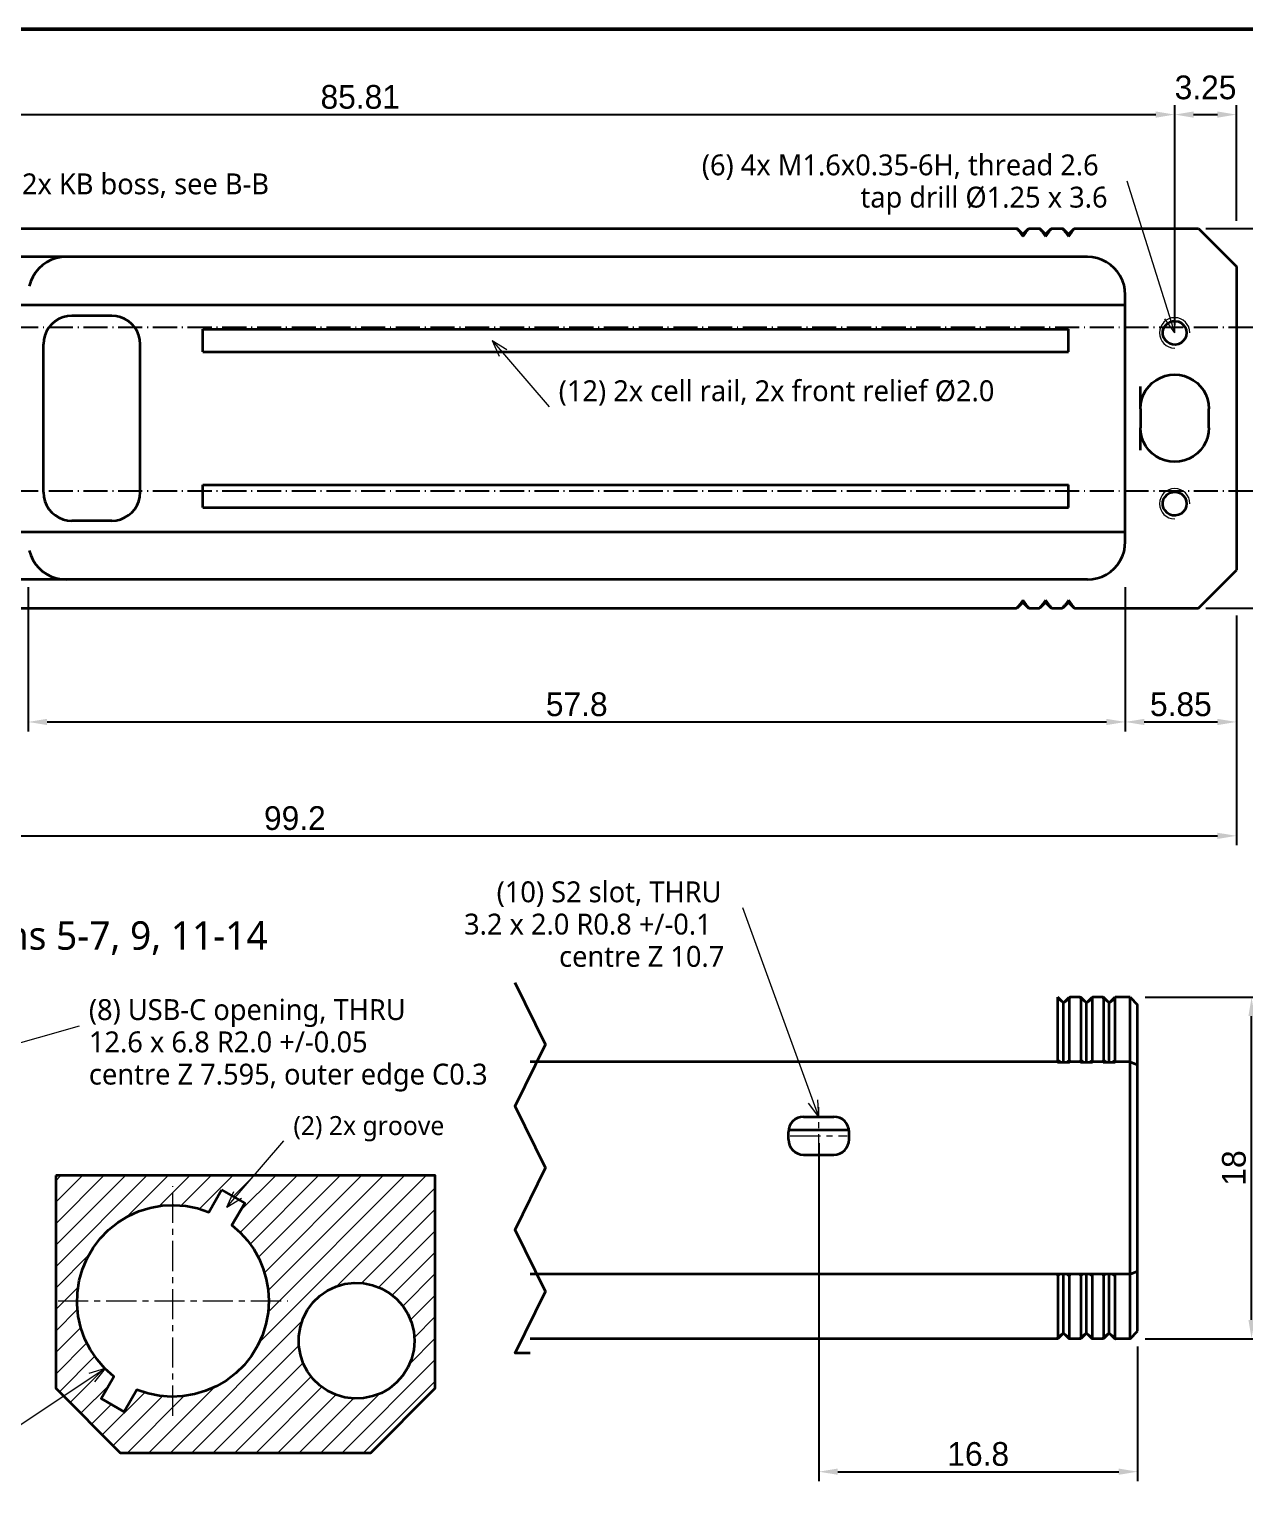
# Model space of a CAD drawing. Header units: millimetres. Extents: x 0 to 420, y 0 to 297.
# Drawn here: x 99.2 to 227.3, y 133.3 to 287 of the extents above; entities that cross this region are included whole.
import ezdxf

# ---------------------------------------------------------------- set-up
doc = ezdxf.new("R2010")
doc.units = ezdxf.units.MM
doc.linetypes.add('CENTER', pattern=[5.08, 3.175, -0.635, 0.635, -0.635])
doc.linetypes.add('DASHDOT', pattern=[3.556, 2.54, -0.508, 0, -0.508])
for name, color, linetype, lineweight in [('BORDER', 7, 'Continuous', 50), ('CENTER', 1, 'CENTER', 13), ('CUTLINE', 1, 'DASHDOT', 25), ('DIM', 5, 'Continuous', 13), ('HATCH', 8, 'Continuous', 9), ('TEXT', 7, 'Continuous', 18), ('VISIBLE', 7, 'Continuous', 35)]:
    doc.layers.add(name, color=color, linetype=linetype, lineweight=lineweight)
doc.styles.add('OpenSans', font='OpenSans-Regular.ttf')
doc.dimstyles.new('FK', dxfattribs={"dimtxt": 2.5, "dimasz": 2, "dimexe": 1, "dimexo": 0.8, "dimgap": 0.6, "dimtad": 1, "dimdec": 3, "dimlfac": 0.5, "dimdsep": 46, "dimcen": 2.5, "dimclrd": 5, "dimclre": 5, "dimclrt": 7, "dimazin": 3, "dimtfac": 1, "dimtmove": 0, "dimatfit": 3})

msp = doc.modelspace()

# ---------------------------------------------------------------- linework, layer by layer
at = {"layer": 'BORDER'}
msp.add_lwpolyline([(10, 10), (410, 10), (410, 287), (10, 287)], close=True, dxfattribs=at)
at = {"layer": 'CENTER'}
for p, q in [((182.4, 167.4), (182.4, 173.4)), ((179.4, 170.4), (185.4, 170.4)), ((114.35, 140.9), (114.35, 165.1)), ((102.25, 153), (126.45, 153))]:
    msp.add_line(p, q, dxfattribs=at)
at = {"layer": 'CUTLINE'}
for p, q in [((24.5, 255.6), (229.9, 255.6)), ((24.5, 238.35), (229.9, 238.35))]:
    msp.add_line(p, q, dxfattribs=at)
at = {"layer": 'DIM'}
for p, q in [((219.9, 255), (214.9, 271)), ((219.9, 255), (219.8948, 256.8)), ((219.9, 255), (218.8794, 256.4827)), ((148, 254.2), (154, 247.2)), ((148, 254.2), (148.7152, 252.5482)), ((148, 254.2), (149.523, 253.2406)), ((182.4, 172.4), (174.4, 194.4)), ((65.7, 170.99), (104.5, 181.99)), ((182.4, 172.4), (181.3124, 173.8343)), ((182.4, 172.4), (182.3122, 174.1979)), ((120.05, 162.8727), (126.05, 169.8727)), ((120.05, 162.8727), (120.7652, 164.5245)), ((120.05, 162.8727), (121.573, 163.8321)), ((107.2082, 145.8582), (98.2082, 139.8582)), ((107.2082, 145.8582), (105.4824, 145.347)), ((107.2082, 145.8582), (106.0725, 144.4618))]:
    msp.add_line(p, q, dxfattribs=at)
at = {"layer": 'HATCH'}
for p, q in [((102, 156.598), (111.602, 166.2)), ((102, 158.8607), (109.3393, 166.2)), ((102, 161.1235), (107.0765, 166.2)), ((102, 163.3862), (104.8138, 166.2)), ((102, 165.6489), (102.5511, 166.2)), ((109.5386, 161.8738), (113.8648, 166.2)), ((112.9099, 162.9824), (116.1275, 166.2)), ((115.233, 163.0427), (118.3902, 166.2)), ((117.1467, 162.6937), (120.653, 166.2)), ((120.709, 163.9933), (122.9157, 166.2)), ((121.4144, 162.436), (125.1785, 166.2)), ((121.4365, 160.1953), (127.4412, 166.2)), ((122.4758, 158.9718), (129.704, 166.2)), ((123.344, 157.5774), (131.9667, 166.2)), ((123.4283, 148.6106), (141.0177, 166.2)), ((123.9903, 155.9609), (134.2294, 166.2)), ((124.378, 151.8231), (138.7549, 166.2)), ((124.3878, 154.0956), (136.4922, 166.2)), ((131.6032, 154.5228), (142, 164.9196)), ((134.2078, 154.8647), (142, 162.6569)), ((136.0264, 154.4205), (142, 160.3941)), ((102, 154.3352), (105.5041, 157.8394)), ((137.4535, 153.5848), (142, 158.1314)), ((138.5841, 152.4527), (142, 155.8686)), ((102, 152.0725), (104.3736, 154.4461)), ((139.3784, 150.9843), (142, 153.6059)), ((102, 149.8098), (104.3076, 152.1174)), ((114.0804, 137), (127.9963, 150.9159)), ((139.7744, 149.1175), (142, 151.3431)), ((102, 147.547), (104.6496, 150.1966)), ((102, 145.2843), (105.2908, 148.5751)), ((116.3431, 137), (127.6243, 148.2812)), ((139.262, 146.3424), (142, 149.0804)), ((102.3892, 143.4108), (106.134, 147.1555)), ((118.6059, 137), (128.0698, 146.4639)), ((132.1823, 137), (142, 146.8177)), ((103.5206, 142.2794), (107.1565, 145.9153)), ((120.8686, 137), (128.9151, 145.0464)), ((134.4451, 137), (142, 144.5549)), ((104.652, 141.148), (107.5828, 144.0788)), ((106.9147, 138.8853), (111.3894, 143.36)), ((108.0461, 137.7539), (113.2654, 142.9732)), ((109.5549, 137), (115.5315, 142.9766)), ((111.8177, 137), (118.7284, 143.9107)), ((123.1314, 137), (130.0576, 143.9262)), ((125.3941, 137), (131.5054, 143.1113)), ((129.9196, 137), (136.1435, 143.2239)), ((105.7833, 140.0167), (107.853, 142.0863)), ((127.6569, 137), (133.3718, 142.715))]:
    msp.add_line(p, q, dxfattribs=at)
for centre in [(219.9, 255), (219.9, 237)]:
    msp.add_arc(centre, 1.6, 0, 270, dxfattribs=at)
at = {"layer": 'VISIBLE'}
for points in [[(36.4494, 266), (203.2506, 266)], [(203.2506, 266), (203.2811, 265.9668), (203.31, 265.9351), (203.3372, 265.9049), (203.3629, 265.8761), (203.3871, 265.8486), (203.41, 265.8224), (203.4314, 265.7972), (203.4516, 265.7732), (203.4705, 265.7502), (203.4883, 265.7282), (203.505, 265.7071), (203.5205, 265.6868), (203.535, 265.6673), (203.5485, 265.6485)], [(203.2506, 266), (203.2575, 266), (203.2638, 266), (203.2696, 266), (203.2749, 266), (203.2797, 266), (203.284, 266), (203.2878, 266), (203.291, 266), (203.2938, 266), (203.296, 266), (203.2978, 266), (203.299, 266), (203.2998, 266), (203.3, 266)], [(203.9, 265.4), (203.3, 266)], [(203.9, 265.4), (204.5, 266)], [(204.2515, 265.6485), (204.265, 265.6673), (204.2795, 265.6868), (204.295, 265.7071), (204.3117, 265.7282), (204.3295, 265.7502), (204.3484, 265.7732), (204.3686, 265.7972), (204.39, 265.8224), (204.4129, 265.8486), (204.4371, 265.8761), (204.4628, 265.9049), (204.49, 265.9351), (204.5189, 265.9668), (204.5494, 266)], [(204.5, 266), (204.5002, 266), (204.501, 266), (204.5022, 266), (204.504, 266), (204.5062, 266), (204.509, 266), (204.5122, 266), (204.516, 266), (204.5203, 266), (204.5251, 266), (204.5304, 266), (204.5362, 266), (204.5425, 266), (204.5494, 266)], [(204.5494, 266), (205.6506, 266)], [(205.6506, 266), (205.6811, 265.9668), (205.71, 265.9351), (205.7372, 265.9049), (205.7629, 265.8761), (205.7871, 265.8486), (205.81, 265.8224), (205.8314, 265.7972), (205.8516, 265.7732), (205.8705, 265.7502), (205.8883, 265.7282), (205.905, 265.7071), (205.9205, 265.6868), (205.935, 265.6673), (205.9485, 265.6485)], [(205.6506, 266), (205.6575, 266), (205.6638, 266), (205.6696, 266), (205.6749, 266), (205.6797, 266), (205.684, 266), (205.6878, 266), (205.691, 266), (205.6938, 266), (205.696, 266), (205.6978, 266), (205.699, 266), (205.6998, 266), (205.7, 266)], [(206.3, 265.4), (205.7, 266)], [(206.3, 265.4), (206.9, 266)], [(206.6515, 265.6485), (206.665, 265.6673), (206.6795, 265.6868), (206.695, 265.7071), (206.7117, 265.7282), (206.7295, 265.7502), (206.7484, 265.7732), (206.7686, 265.7972), (206.79, 265.8224), (206.8129, 265.8486), (206.8371, 265.8761), (206.8628, 265.9049), (206.89, 265.9351), (206.9189, 265.9668), (206.9494, 266)], [(206.9, 266), (206.9002, 266), (206.901, 266), (206.9022, 266), (206.904, 266), (206.9062, 266), (206.909, 266), (206.9122, 266), (206.916, 266), (206.9203, 266), (206.9251, 266), (206.9304, 266), (206.9362, 266), (206.9425, 266), (206.9494, 266)], [(206.9494, 266), (208.0506, 266)], [(208.0506, 266), (208.0811, 265.9668), (208.11, 265.9351), (208.1372, 265.9049), (208.1629, 265.8761), (208.1871, 265.8486), (208.21, 265.8224), (208.2314, 265.7972), (208.2516, 265.7732), (208.2705, 265.7502), (208.2883, 265.7282), (208.305, 265.7071), (208.3205, 265.6868), (208.335, 265.6673), (208.3485, 265.6485)], [(208.0506, 266), (208.0575, 266), (208.0638, 266), (208.0696, 266), (208.0749, 266), (208.0797, 266), (208.084, 266), (208.0878, 266), (208.091, 266), (208.0938, 266), (208.096, 266), (208.0978, 266), (208.099, 266), (208.0998, 266), (208.1, 266)], [(208.7, 265.4), (208.1, 266)], [(208.7, 265.4), (209.3, 266)], [(209.0515, 265.6485), (209.065, 265.6673), (209.0795, 265.6868), (209.095, 265.7071), (209.1117, 265.7282), (209.1295, 265.7502), (209.1484, 265.7732), (209.1686, 265.7972), (209.19, 265.8224), (209.2129, 265.8486), (209.2371, 265.8761), (209.2628, 265.9049), (209.29, 265.9351), (209.3189, 265.9668), (209.3494, 266)], [(209.3, 266), (209.3002, 266), (209.301, 266), (209.3022, 266), (209.304, 266), (209.3062, 266), (209.309, 266), (209.3122, 266), (209.316, 266), (209.3203, 266), (209.3251, 266), (209.3304, 266), (209.3362, 266), (209.3425, 266), (209.3494, 266)], [(209.3494, 266), (222.4, 266)], [(222.4, 266), (226.4, 262)], [(203.5485, 265.6485), (203.9, 265.1515)], [(203.9, 265.4), (203.5485, 265.6485)], [(204.2515, 265.6485), (203.9, 265.1515)], [(203.9, 265.4), (204.2515, 265.6485)], [(203.9, 265.4), (203.9, 265.1515)], [(205.9485, 265.6485), (206.3, 265.1515)], [(206.3, 265.4), (205.9485, 265.6485)], [(206.6515, 265.6485), (206.3, 265.1515)], [(206.3, 265.4), (206.6515, 265.6485)], [(206.3, 265.4), (206.3, 265.1515)], [(208.3485, 265.6485), (208.7, 265.1515)], [(208.7, 265.4), (208.3485, 265.6485)], [(209.0515, 265.6485), (208.7, 265.1515)], [(208.7, 265.4), (209.0515, 265.6485)], [(208.7, 265.4), (208.7, 265.1515)], [(210.7, 263), (54.9, 263)], [(103.1, 263), (102.566, 262.9642), (102.0416, 262.8574), (101.5361, 262.6816), (101.0587, 262.4399), (100.6177, 262.1366), (100.2212, 261.7772), (99.8763, 261.368), (99.589, 260.9165), (99.3646, 260.4306), (99.207, 259.9192)], [(214.7, 259), (214.6658, 259.5221), (214.5637, 260.0353), (214.3955, 260.5307), (214.1641, 261), (213.8734, 261.435), (213.5284, 261.8284), (213.135, 262.1734), (212.7, 262.4641), (212.2307, 262.6955), (211.7353, 262.8637), (211.2221, 262.9658), (210.7, 263)], [(226.4, 262), (226.4, 230)], [(214.7, 233), (214.7, 259)], [(94.7, 257.9574), (214.7, 257.9574)], [(103.7, 256.8), (103.2307, 256.7631), (102.7729, 256.6532), (102.338, 256.473), (101.9366, 256.2271), (101.5787, 255.9213), (101.2729, 255.5634), (101.027, 255.162), (100.8468, 254.7271), (100.7369, 254.2693), (100.7, 253.8)], [(107.9, 256.8), (103.7, 256.8)], [(110.9, 253.8), (110.8631, 254.2693), (110.7532, 254.7271), (110.573, 255.162), (110.3271, 255.5634), (110.0213, 255.9213), (109.6634, 256.2271), (109.262, 256.473), (108.8271, 256.6532), (108.3693, 256.7631), (107.9, 256.8)], [(117.5, 255.4), (208.7, 255.4)], [(117.5, 253), (117.5, 255.4)], [(208.7, 253), (208.7, 255.4)], [(221.15, 255), (221.1107, 254.6891), (220.9954, 254.3978), (220.8112, 254.1443), (220.5698, 253.9446), (220.2863, 253.8112), (219.9785, 253.7525), (219.6658, 253.7721), (219.3678, 253.869), (219.1032, 254.0369), (218.8887, 254.2653), (218.7378, 254.5398), (218.6599, 254.8433), (218.6599, 255.1567), (218.7378, 255.4602), (218.8887, 255.7347), (219.1032, 255.9631), (219.3678, 256.131), (219.6658, 256.2279), (219.9785, 256.2475), (220.2863, 256.1888), (220.5698, 256.0554), (220.8112, 255.8557), (220.9954, 255.6022), (221.1107, 255.3109), (221.15, 255)], [(100.7, 238.2), (100.7, 253.8)], [(110.9, 238.2), (110.9, 253.8)], [(117.5, 253), (208.7, 253)], [(216.3, 247), (216.3366, 247.5123), (216.4458, 248.0142), (216.6253, 248.4955), (216.8715, 248.9463), (217.1793, 249.3575), (217.5425, 249.7207), (217.9537, 250.0285), (218.4045, 250.2747), (218.8858, 250.4542), (219.3877, 250.5634), (219.9, 250.6), (220.4123, 250.5634), (220.9142, 250.4542), (221.3955, 250.2747), (221.8463, 250.0285), (222.2575, 249.7207), (222.6207, 249.3575), (222.9285, 248.9463), (223.1747, 248.4955), (223.3542, 248.0142), (223.4634, 247.5123), (223.5, 247)], [(216.3, 247), (216.3, 249.3516)], [(216.3, 247), (216.3, 245)], [(223.5, 245), (223.5, 247)], [(223.5, 245), (223.4634, 244.4877), (223.3542, 243.9858), (223.1747, 243.5045), (222.9285, 243.0537), (222.6207, 242.6425), (222.2575, 242.2793), (221.8463, 241.9715), (221.3955, 241.7253), (220.9142, 241.5458), (220.4123, 241.4366), (219.9, 241.4), (219.3877, 241.4366), (218.8858, 241.5458), (218.4045, 241.7253), (217.9537, 241.9715), (217.5425, 242.2793), (217.1793, 242.6425), (216.8715, 243.0537), (216.6253, 243.5045), (216.4458, 243.9858), (216.3366, 244.4877), (216.3, 245)], [(216.3, 242.6484), (216.3, 245)], [(117.5, 239), (208.7, 239)], [(117.5, 236.6), (117.5, 239)], [(208.7, 236.6), (208.7, 239)], [(221.15, 237), (221.1107, 236.6891), (220.9954, 236.3978), (220.8112, 236.1443), (220.5698, 235.9446), (220.2863, 235.8112), (219.9785, 235.7525), (219.6658, 235.7721), (219.3678, 235.869), (219.1032, 236.0369), (218.8887, 236.2653), (218.7378, 236.5398), (218.6599, 236.8433), (218.6599, 237.1567), (218.7378, 237.4602), (218.8887, 237.7347), (219.1032, 237.9631), (219.3678, 238.131), (219.6658, 238.2279), (219.9785, 238.2475), (220.2863, 238.1888), (220.5698, 238.0554), (220.8112, 237.8557), (220.9954, 237.6022), (221.1107, 237.3109), (221.15, 237)], [(100.7, 238.2), (100.7369, 237.7307), (100.8468, 237.2729), (101.027, 236.838), (101.2729, 236.4366), (101.5787, 236.0787), (101.9366, 235.7729), (102.338, 235.527), (102.7729, 235.3468), (103.2307, 235.2369), (103.7, 235.2)], [(107.9, 235.2), (108.3693, 235.2369), (108.8271, 235.3468), (109.262, 235.527), (109.6634, 235.7729), (110.0213, 236.0787), (110.3271, 236.4366), (110.573, 236.838), (110.7532, 237.2729), (110.8631, 237.7307), (110.9, 238.2)], [(107.9, 235.2), (103.7, 235.2)], [(117.5, 236.6), (208.7, 236.6)], [(94.7, 234.0426), (214.7, 234.0426)], [(210.7, 229), (211.2221, 229.0342), (211.7353, 229.1363), (212.2307, 229.3045), (212.7, 229.5359), (213.135, 229.8266), (213.5284, 230.1716), (213.8734, 230.565), (214.1641, 231), (214.3955, 231.4693), (214.5637, 231.9647), (214.6658, 232.4779), (214.7, 233)], [(99.207, 232.0808), (99.3646, 231.5694), (99.589, 231.0835), (99.8763, 230.632), (100.2212, 230.2228), (100.6177, 229.8634), (101.0587, 229.5601), (101.5361, 229.3184), (102.0416, 229.1426), (102.566, 229.0358), (103.1, 229)], [(222.4, 226), (226.4, 230)], [(210.7, 229), (54.9, 229)], [(36.4494, 226), (203.2506, 226)], [(203.5485, 226.3515), (203.535, 226.3327), (203.5205, 226.3132), (203.505, 226.2929), (203.4883, 226.2718), (203.4705, 226.2498), (203.4516, 226.2268), (203.4314, 226.2028), (203.41, 226.1776), (203.3871, 226.1514), (203.3629, 226.1239), (203.3372, 226.0951), (203.31, 226.0649), (203.2811, 226.0332), (203.2506, 226)], [(203.3, 226), (203.2998, 226), (203.299, 226), (203.2978, 226), (203.296, 226), (203.2938, 226), (203.291, 226), (203.2878, 226), (203.284, 226), (203.2797, 226), (203.2749, 226), (203.2696, 226), (203.2638, 226), (203.2575, 226), (203.2506, 226)], [(203.9, 226.6), (203.3, 226)], [(203.9, 226.8485), (203.5485, 226.3515)], [(203.9, 226.6), (203.5485, 226.3515)], [(203.9, 226.8485), (204.2515, 226.3515)], [(203.9, 226.8485), (203.9, 226.6)], [(203.9, 226.6), (204.5, 226)], [(203.9, 226.6), (204.2515, 226.3515)], [(204.5494, 226), (204.5189, 226.0332), (204.49, 226.0649), (204.4628, 226.0951), (204.4371, 226.1239), (204.4129, 226.1514), (204.39, 226.1776), (204.3686, 226.2028), (204.3484, 226.2268), (204.3295, 226.2498), (204.3117, 226.2718), (204.295, 226.2929), (204.2795, 226.3132), (204.265, 226.3327), (204.2515, 226.3515)], [(204.5494, 226), (204.5425, 226), (204.5362, 226), (204.5304, 226), (204.5251, 226), (204.5203, 226), (204.516, 226), (204.5122, 226), (204.509, 226), (204.5062, 226), (204.504, 226), (204.5022, 226), (204.501, 226), (204.5002, 226), (204.5, 226)], [(204.5494, 226), (205.6506, 226)], [(205.9485, 226.3515), (205.935, 226.3327), (205.9205, 226.3132), (205.905, 226.2929), (205.8883, 226.2718), (205.8705, 226.2498), (205.8516, 226.2268), (205.8314, 226.2028), (205.81, 226.1776), (205.7871, 226.1514), (205.7629, 226.1239), (205.7372, 226.0951), (205.71, 226.0649), (205.6811, 226.0332), (205.6506, 226)], [(205.7, 226), (205.6998, 226), (205.699, 226), (205.6978, 226), (205.696, 226), (205.6938, 226), (205.691, 226), (205.6878, 226), (205.684, 226), (205.6797, 226), (205.6749, 226), (205.6696, 226), (205.6638, 226), (205.6575, 226), (205.6506, 226)], [(206.3, 226.6), (205.7, 226)], [(206.3, 226.8485), (205.9485, 226.3515)], [(206.3, 226.6), (205.9485, 226.3515)], [(206.3, 226.8485), (206.6515, 226.3515)], [(206.3, 226.8485), (206.3, 226.6)], [(206.3, 226.6), (206.9, 226)], [(206.3, 226.6), (206.6515, 226.3515)], [(206.9494, 226), (206.9189, 226.0332), (206.89, 226.0649), (206.8628, 226.0951), (206.8371, 226.1239), (206.8129, 226.1514), (206.79, 226.1776), (206.7686, 226.2028), (206.7484, 226.2268), (206.7295, 226.2498), (206.7117, 226.2718), (206.695, 226.2929), (206.6795, 226.3132), (206.665, 226.3327), (206.6515, 226.3515)], [(206.9494, 226), (206.9425, 226), (206.9362, 226), (206.9304, 226), (206.9251, 226), (206.9203, 226), (206.916, 226), (206.9122, 226), (206.909, 226), (206.9062, 226), (206.904, 226), (206.9022, 226), (206.901, 226), (206.9002, 226), (206.9, 226)], [(206.9494, 226), (208.0506, 226)], [(208.3485, 226.3515), (208.335, 226.3327), (208.3205, 226.3132), (208.305, 226.2929), (208.2883, 226.2718), (208.2705, 226.2498), (208.2516, 226.2268), (208.2314, 226.2028), (208.21, 226.1776), (208.1871, 226.1514), (208.1629, 226.1239), (208.1372, 226.0951), (208.11, 226.0649), (208.0811, 226.0332), (208.0506, 226)], [(208.1, 226), (208.0998, 226), (208.099, 226), (208.0978, 226), (208.096, 226), (208.0938, 226), (208.091, 226), (208.0878, 226), (208.084, 226), (208.0797, 226), (208.0749, 226), (208.0696, 226), (208.0638, 226), (208.0575, 226), (208.0506, 226)], [(208.7, 226.6), (208.1, 226)], [(208.7, 226.8485), (208.3485, 226.3515)], [(208.7, 226.6), (208.3485, 226.3515)], [(208.7, 226.8485), (209.0515, 226.3515)], [(208.7, 226.8485), (208.7, 226.6)], [(208.7, 226.6), (209.3, 226)], [(208.7, 226.6), (209.0515, 226.3515)], [(209.3494, 226), (209.3189, 226.0332), (209.29, 226.0649), (209.2628, 226.0951), (209.2371, 226.1239), (209.2129, 226.1514), (209.19, 226.1776), (209.1686, 226.2028), (209.1484, 226.2268), (209.1295, 226.2498), (209.1117, 226.2718), (209.095, 226.2929), (209.0795, 226.3132), (209.065, 226.3327), (209.0515, 226.3515)], [(209.3494, 226), (209.3425, 226), (209.3362, 226), (209.3304, 226), (209.3251, 226), (209.3203, 226), (209.316, 226), (209.3122, 226), (209.309, 226), (209.3062, 226), (209.304, 226), (209.3022, 226), (209.301, 226), (209.3002, 226), (209.3, 226)], [(209.3494, 226), (222.4, 226)], [(152, 147.5), (150.4, 147.5), (153.6, 154), (150.4, 160.5), (153.6, 167), (150.4, 173.5), (153.6, 180), (150.4, 186.5)], [(208.2, 184.4), (207.6, 185)], [(207.6, 184.8243), (207.6, 184.8474), (207.6, 184.8691), (207.6, 184.8893), (207.6, 184.908), (207.6, 184.9251), (207.6, 184.9406), (207.6, 184.9543), (207.6, 184.9663), (207.6, 184.9766), (207.6, 184.985), (207.6, 184.9915), (207.6, 184.9962), (207.6, 184.9991), (207.6, 185)], [(208.2, 184.4), (207.6, 185)], [(207.6, 178.3757), (207.6, 184.8243)], [(208.2, 184.4), (207.6, 184.8243)], [(208.2, 184.4), (208.8, 185)], [(208.2, 184.4), (208.8, 185)], [(208.2, 184.4), (208.8, 184.8243)], [(208.8, 185), (208.8002, 185), (208.801, 185), (208.8022, 185), (208.804, 185), (208.8062, 185), (208.809, 185), (208.8122, 185), (208.816, 185), (208.8203, 185), (208.8251, 185), (208.8304, 185), (208.8362, 185), (208.8425, 185), (208.8494, 185)], [(208.8494, 185), (208.8425, 184.9868), (208.8362, 184.9738), (208.8304, 184.9609), (208.8251, 184.9481), (208.8203, 184.9355), (208.816, 184.9229), (208.8122, 184.9104), (208.809, 184.8979), (208.8062, 184.8856), (208.804, 184.8732), (208.8022, 184.861), (208.801, 184.8487), (208.8002, 184.8365), (208.8, 184.8243)], [(208.8, 184.8243), (208.8, 178.3757)], [(209.9506, 185), (208.8494, 185)], [(209.9506, 185), (209.9575, 185), (209.9638, 185), (209.9696, 185), (209.9749, 185), (209.9797, 185), (209.984, 185), (209.9878, 185), (209.991, 185), (209.9938, 185), (209.996, 185), (209.9978, 185), (209.999, 185), (209.9998, 185), (210, 185)], [(210, 184.8243), (209.9998, 184.8365), (209.999, 184.8487), (209.9978, 184.861), (209.996, 184.8732), (209.9938, 184.8856), (209.991, 184.8979), (209.9878, 184.9104), (209.984, 184.9229), (209.9797, 184.9355), (209.9749, 184.9481), (209.9696, 184.9609), (209.9638, 184.9738), (209.9575, 184.9868), (209.9506, 185)], [(210.6, 184.4), (210, 185)], [(210.6, 184.4), (210, 185)], [(210, 184.8243), (210, 178.3757)], [(210.6, 184.4), (210, 184.8243)], [(210.6, 184.4), (211.2, 185)], [(210.6, 184.4), (211.2, 185)], [(210.6, 184.4), (211.2, 184.8243)], [(211.2, 185), (211.2002, 185), (211.201, 185), (211.2022, 185), (211.204, 185), (211.2062, 185), (211.209, 185), (211.2122, 185), (211.216, 185), (211.2203, 185), (211.2251, 185), (211.2304, 185), (211.2362, 185), (211.2425, 185), (211.2494, 185)], [(211.2494, 185), (211.2425, 184.9868), (211.2362, 184.9738), (211.2304, 184.9609), (211.2251, 184.9481), (211.2203, 184.9355), (211.216, 184.9229), (211.2122, 184.9104), (211.209, 184.8979), (211.2062, 184.8856), (211.204, 184.8732), (211.2022, 184.861), (211.201, 184.8487), (211.2002, 184.8365), (211.2, 184.8243)], [(211.2, 184.8243), (211.2, 178.3757)], [(212.3506, 185), (211.2494, 185)], [(212.3506, 185), (212.3575, 185), (212.3638, 185), (212.3696, 185), (212.3749, 185), (212.3797, 185), (212.384, 185), (212.3878, 185), (212.391, 185), (212.3938, 185), (212.396, 185), (212.3978, 185), (212.399, 185), (212.3998, 185), (212.4, 185)], [(212.4, 184.8243), (212.3998, 184.8365), (212.399, 184.8487), (212.3978, 184.861), (212.396, 184.8732), (212.3938, 184.8856), (212.391, 184.8979), (212.3878, 184.9104), (212.384, 184.9229), (212.3797, 184.9355), (212.3749, 184.9481), (212.3696, 184.9609), (212.3638, 184.9738), (212.3575, 184.9868), (212.3506, 185)], [(213, 184.4), (212.4, 185)], [(213, 184.4), (212.4, 185)], [(212.4, 184.8243), (212.4, 178.3757)], [(213, 184.4), (212.4, 184.8243)], [(213, 184.4), (213.6, 185)], [(213, 184.4), (213.6, 185)], [(213, 184.4), (213.6, 184.8243)], [(213.6, 185), (213.6002, 185), (213.601, 185), (213.6022, 185), (213.604, 185), (213.6062, 185), (213.609, 185), (213.6122, 185), (213.616, 185), (213.6203, 185), (213.6251, 185), (213.6304, 185), (213.6362, 185), (213.6425, 185), (213.6494, 185)], [(213.6494, 185), (213.6425, 184.9868), (213.6362, 184.9738), (213.6304, 184.9609), (213.6251, 184.9481), (213.6203, 184.9355), (213.616, 184.9229), (213.6122, 184.9104), (213.609, 184.8979), (213.6062, 184.8856), (213.604, 184.8732), (213.6022, 184.861), (213.601, 184.8487), (213.6002, 184.8365), (213.6, 184.8243)], [(213.6, 184.8243), (213.6, 178.3757)], [(215.2, 185), (213.6494, 185)], [(215.2, 185), (216, 184.2)], [(215.2, 178.2), (215.2, 185)], [(208.2, 178.16), (208.2, 184.4)], [(210.6, 178.16), (210.6, 184.4)], [(213, 178.16), (213, 184.4)], [(216, 177.8686), (216, 184.2)], [(207.6, 178.2), (207.6, 178.2139), (207.6, 178.2276), (207.6, 178.2412), (207.6, 178.2545), (207.6, 178.2677), (207.6, 178.2806), (207.6, 178.2933), (207.6, 178.3058), (207.6, 178.3181), (207.6, 178.3302), (207.6, 178.3419), (207.6, 178.3535), (207.6, 178.3647), (207.6, 178.3757)], [(207.9051, 178.16), (207.6, 178.3757)], [(208.4949, 178.16), (208.8, 178.3757)], [(208.8, 178.3757), (208.8002, 178.3635), (208.801, 178.3513), (208.8022, 178.339), (208.804, 178.3268), (208.8062, 178.3144), (208.809, 178.3021), (208.8122, 178.2896), (208.816, 178.2771), (208.8203, 178.2645), (208.8251, 178.2519), (208.8304, 178.2391), (208.8362, 178.2262), (208.8425, 178.2132), (208.8494, 178.2)], [(209.9506, 178.2), (209.9575, 178.2132), (209.9638, 178.2262), (209.9696, 178.2391), (209.9749, 178.2519), (209.9797, 178.2645), (209.984, 178.2771), (209.9878, 178.2896), (209.991, 178.3021), (209.9938, 178.3144), (209.996, 178.3268), (209.9978, 178.339), (209.999, 178.3513), (209.9998, 178.3635), (210, 178.3757)], [(210.3051, 178.16), (210, 178.3757)], [(210.8949, 178.16), (211.2, 178.3757)], [(211.2, 178.3757), (211.2002, 178.3635), (211.201, 178.3513), (211.2022, 178.339), (211.204, 178.3268), (211.2062, 178.3144), (211.209, 178.3021), (211.2122, 178.2896), (211.216, 178.2771), (211.2203, 178.2645), (211.2251, 178.2519), (211.2304, 178.2391), (211.2362, 178.2262), (211.2425, 178.2132), (211.2494, 178.2)], [(212.3506, 178.2), (212.3575, 178.2132), (212.3638, 178.2262), (212.3696, 178.2391), (212.3749, 178.2519), (212.3797, 178.2645), (212.384, 178.2771), (212.3878, 178.2896), (212.391, 178.3021), (212.3938, 178.3144), (212.396, 178.3268), (212.3978, 178.339), (212.399, 178.3513), (212.3998, 178.3635), (212.4, 178.3757)], [(212.7051, 178.16), (212.4, 178.3757)], [(213.2949, 178.16), (213.6, 178.3757)], [(213.6, 178.3757), (213.6002, 178.3635), (213.601, 178.3513), (213.6022, 178.339), (213.604, 178.3268), (213.6062, 178.3144), (213.609, 178.3021), (213.6122, 178.2896), (213.616, 178.2771), (213.6203, 178.2645), (213.6251, 178.2519), (213.6304, 178.2391), (213.6362, 178.2262), (213.6425, 178.2132), (213.6494, 178.2)], [(207.5506, 178.2), (152, 178.2)], [(207.5648, 178.16), (207.5639, 178.1628), (207.5629, 178.1657), (207.562, 178.1685), (207.561, 178.1713), (207.56, 178.1742), (207.559, 178.177), (207.558, 178.1799), (207.557, 178.1827), (207.5559, 178.1856), (207.5549, 178.1885), (207.5538, 178.1914), (207.5528, 178.1942), (207.5517, 178.1971), (207.5506, 178.2)], [(207.6, 178.2), (207.5966, 178.2), (207.5932, 178.2), (207.5898, 178.2), (207.5863, 178.2), (207.5829, 178.2), (207.5794, 178.2), (207.5759, 178.2), (207.5723, 178.2), (207.5688, 178.2), (207.5652, 178.2), (207.5616, 178.2), (207.5579, 178.2), (207.5543, 178.2), (207.5506, 178.2)], [(207.5648, 178.16), (208.8352, 178.16)], [(208.8494, 178.2), (208.8483, 178.1971), (208.8472, 178.1942), (208.8462, 178.1914), (208.8451, 178.1885), (208.8441, 178.1856), (208.843, 178.1827), (208.842, 178.1799), (208.841, 178.177), (208.84, 178.1742), (208.839, 178.1713), (208.838, 178.1685), (208.8371, 178.1657), (208.8361, 178.1628), (208.8352, 178.16)], [(209.9506, 178.2), (208.8494, 178.2)], [(209.9648, 178.16), (209.9639, 178.1628), (209.9629, 178.1657), (209.962, 178.1685), (209.961, 178.1713), (209.96, 178.1742), (209.959, 178.177), (209.958, 178.1799), (209.957, 178.1827), (209.9559, 178.1856), (209.9549, 178.1885), (209.9538, 178.1914), (209.9528, 178.1942), (209.9517, 178.1971), (209.9506, 178.2)], [(209.9648, 178.16), (211.2352, 178.16)], [(211.2494, 178.2), (211.2483, 178.1971), (211.2472, 178.1942), (211.2462, 178.1914), (211.2451, 178.1885), (211.2441, 178.1856), (211.243, 178.1827), (211.242, 178.1799), (211.241, 178.177), (211.24, 178.1742), (211.239, 178.1713), (211.238, 178.1685), (211.2371, 178.1657), (211.2361, 178.1628), (211.2352, 178.16)], [(212.3506, 178.2), (211.2494, 178.2)], [(212.3648, 178.16), (212.3639, 178.1628), (212.3629, 178.1657), (212.362, 178.1685), (212.361, 178.1713), (212.36, 178.1742), (212.359, 178.177), (212.358, 178.1799), (212.357, 178.1827), (212.3559, 178.1856), (212.3549, 178.1885), (212.3538, 178.1914), (212.3528, 178.1942), (212.3517, 178.1971), (212.3506, 178.2)], [(212.3648, 178.16), (213.6352, 178.16)], [(213.6494, 178.2), (213.6483, 178.1971), (213.6472, 178.1942), (213.6462, 178.1914), (213.6451, 178.1885), (213.6441, 178.1856), (213.643, 178.1827), (213.642, 178.1799), (213.641, 178.177), (213.64, 178.1742), (213.639, 178.1713), (213.638, 178.1685), (213.6371, 178.1657), (213.6361, 178.1628), (213.6352, 178.16)], [(215.2, 178.2), (213.6494, 178.2)], [(215.2, 155.8), (215.2, 178.2)], [(215.2, 178.2), (216, 177.8686)], [(216, 156.1314), (216, 177.8686)], [(180.8, 172.4), (180.4879, 172.3693), (180.1877, 172.2782), (179.9111, 172.1304), (179.6686, 171.9314), (179.4696, 171.6889), (179.3218, 171.4123), (179.2307, 171.1121), (179.2, 170.8)], [(180.8, 172.4), (184, 172.4)], [(185.6, 170.8), (185.5693, 171.1121), (185.4782, 171.4123), (185.3304, 171.6889), (185.1314, 171.9314), (184.8889, 172.1304), (184.6123, 172.2782), (184.3121, 172.3693), (184, 172.4)], [(179.2, 170), (179.2, 170.8)], [(185.5887, 170.99), (179.2113, 170.99)], [(185.6, 170), (185.6, 170.8)], [(179.2, 170), (179.2307, 169.6879), (179.3218, 169.3877), (179.4696, 169.1111), (179.6686, 168.8686), (179.9111, 168.6696), (180.1877, 168.5218), (180.4879, 168.4307), (180.8, 168.4)], [(184, 168.4), (184.3121, 168.4307), (184.6123, 168.5218), (184.8889, 168.6696), (185.1314, 168.8686), (185.3304, 169.1111), (185.4782, 169.3877), (185.5693, 169.6879), (185.6, 170)], [(180.8, 168.4), (184, 168.4)], [(102, 166.2), (102, 143.8), (108.8, 137), (135.2, 137), (142, 143.8), (142, 166.2), (102, 166.2), (102, 166.2)], [(119.4876, 164.6985), (121.9124, 163.2985), (120.5637, 160.9624), (121.4256, 160.2073), (122.1965, 159.3595), (122.8663, 158.4297), (123.4266, 157.4301), (123.87, 156.3735), (124.1908, 155.2734), (124.385, 154.1441), (124.45, 153), (124.3747, 151.7688), (124.1498, 150.5559), (123.7788, 149.3795), (123.2671, 148.2571), (122.6224, 147.2054), (121.8543, 146.2402), (120.9743, 145.3758), (119.9955, 144.6251), (118.9324, 143.9994), (117.8011, 143.5079), (116.6182, 143.158), (115.4015, 142.9549), (114.1691, 142.9016), (112.9394, 142.999), (111.7308, 143.2455), (110.5612, 143.6376), (109.2124, 141.3015), (106.7876, 142.7015), (108.1363, 145.0376), (107.1957, 145.8708), (106.3657, 146.8144), (105.6594, 147.8537), (105.0876, 148.9727), (104.6592, 150.1541), (104.3809, 151.3795), (104.2568, 152.63), (104.289, 153.8862), (104.4769, 155.1287), (104.8176, 156.3382), (105.3059, 157.4961), (105.9342, 158.5844), (106.6928, 159.5862), (107.5699, 160.486), (108.552, 161.27), (109.6238, 161.926), (110.7688, 162.4438), (111.9693, 162.8154), (113.2065, 163.0351), (114.4615, 163.0994), (115.7148, 163.0074), (116.9469, 162.7604), (118.1388, 162.3624), (119.4876, 164.6985), (119.4876, 164.6985)], [(207.5506, 155.8), (152, 155.8)], [(207.5506, 155.8), (207.5517, 155.8029), (207.5528, 155.8058), (207.5538, 155.8086), (207.5549, 155.8115), (207.5559, 155.8144), (207.557, 155.8173), (207.558, 155.8201), (207.559, 155.823), (207.56, 155.8258), (207.561, 155.8287), (207.562, 155.8315), (207.5629, 155.8343), (207.5639, 155.8372), (207.5648, 155.84)], [(207.6, 155.6243), (207.5998, 155.6365), (207.599, 155.6487), (207.5978, 155.661), (207.596, 155.6732), (207.5938, 155.6856), (207.591, 155.6979), (207.5878, 155.7104), (207.584, 155.7229), (207.5797, 155.7355), (207.5749, 155.7481), (207.5696, 155.7609), (207.5638, 155.7738), (207.5575, 155.7868), (207.5506, 155.8)], [(207.5648, 155.84), (208.8352, 155.84)], [(207.9051, 155.84), (207.6, 155.6243)], [(207.6, 155.6243), (207.6, 149.1757)], [(208.2, 149.6), (208.2, 155.84)], [(208.4949, 155.84), (208.8, 155.6243)], [(208.8494, 155.8), (208.8425, 155.7868), (208.8362, 155.7738), (208.8304, 155.7609), (208.8251, 155.7481), (208.8203, 155.7355), (208.816, 155.7229), (208.8122, 155.7104), (208.809, 155.6979), (208.8062, 155.6856), (208.804, 155.6732), (208.8022, 155.661), (208.801, 155.6487), (208.8002, 155.6365), (208.8, 155.6243)], [(208.8, 155.6243), (208.8, 149.1757)], [(208.8352, 155.84), (208.8361, 155.8372), (208.8371, 155.8343), (208.838, 155.8315), (208.839, 155.8287), (208.84, 155.8258), (208.841, 155.823), (208.842, 155.8201), (208.843, 155.8173), (208.8441, 155.8144), (208.8451, 155.8115), (208.8462, 155.8086), (208.8472, 155.8058), (208.8483, 155.8029), (208.8494, 155.8)], [(209.9506, 155.8), (208.8494, 155.8)], [(209.9506, 155.8), (209.9517, 155.8029), (209.9528, 155.8058), (209.9538, 155.8086), (209.9549, 155.8115), (209.9559, 155.8144), (209.957, 155.8173), (209.958, 155.8201), (209.959, 155.823), (209.96, 155.8258), (209.961, 155.8287), (209.962, 155.8315), (209.9629, 155.8343), (209.9639, 155.8372), (209.9648, 155.84)], [(210, 155.6243), (209.9998, 155.6365), (209.999, 155.6487), (209.9978, 155.661), (209.996, 155.6732), (209.9938, 155.6856), (209.991, 155.6979), (209.9878, 155.7104), (209.984, 155.7229), (209.9797, 155.7355), (209.9749, 155.7481), (209.9696, 155.7609), (209.9638, 155.7738), (209.9575, 155.7868), (209.9506, 155.8)], [(209.9648, 155.84), (211.2352, 155.84)], [(210.3051, 155.84), (210, 155.6243)], [(210, 155.6243), (210, 149.1757)], [(210.6, 149.6), (210.6, 155.84)], [(210.8949, 155.84), (211.2, 155.6243)], [(211.2494, 155.8), (211.2425, 155.7868), (211.2362, 155.7738), (211.2304, 155.7609), (211.2251, 155.7481), (211.2203, 155.7355), (211.216, 155.7229), (211.2122, 155.7104), (211.209, 155.6979), (211.2062, 155.6856), (211.204, 155.6732), (211.2022, 155.661), (211.201, 155.6487), (211.2002, 155.6365), (211.2, 155.6243)], [(211.2, 155.6243), (211.2, 149.1757)], [(211.2352, 155.84), (211.2361, 155.8372), (211.2371, 155.8343), (211.238, 155.8315), (211.239, 155.8287), (211.24, 155.8258), (211.241, 155.823), (211.242, 155.8201), (211.243, 155.8173), (211.2441, 155.8144), (211.2451, 155.8115), (211.2462, 155.8086), (211.2472, 155.8058), (211.2483, 155.8029), (211.2494, 155.8)], [(212.3506, 155.8), (211.2494, 155.8)], [(212.3506, 155.8), (212.3517, 155.8029), (212.3528, 155.8058), (212.3538, 155.8086), (212.3549, 155.8115), (212.3559, 155.8144), (212.357, 155.8173), (212.358, 155.8201), (212.359, 155.823), (212.36, 155.8258), (212.361, 155.8287), (212.362, 155.8315), (212.3629, 155.8343), (212.3639, 155.8372), (212.3648, 155.84)], [(212.4, 155.6243), (212.3998, 155.6365), (212.399, 155.6487), (212.3978, 155.661), (212.396, 155.6732), (212.3938, 155.6856), (212.391, 155.6979), (212.3878, 155.7104), (212.384, 155.7229), (212.3797, 155.7355), (212.3749, 155.7481), (212.3696, 155.7609), (212.3638, 155.7738), (212.3575, 155.7868), (212.3506, 155.8)], [(212.3648, 155.84), (213.6352, 155.84)], [(212.7051, 155.84), (212.4, 155.6243)], [(212.4, 155.6243), (212.4, 149.1757)], [(213, 149.6), (213, 155.84)], [(213.2949, 155.84), (213.6, 155.6243)], [(213.6494, 155.8), (213.6425, 155.7868), (213.6362, 155.7738), (213.6304, 155.7609), (213.6251, 155.7481), (213.6203, 155.7355), (213.616, 155.7229), (213.6122, 155.7104), (213.609, 155.6979), (213.6062, 155.6856), (213.604, 155.6732), (213.6022, 155.661), (213.601, 155.6487), (213.6002, 155.6365), (213.6, 155.6243)], [(213.6, 155.6243), (213.6, 149.1757)], [(213.6352, 155.84), (213.6361, 155.8372), (213.6371, 155.8343), (213.638, 155.8315), (213.639, 155.8287), (213.64, 155.8258), (213.641, 155.823), (213.642, 155.8201), (213.643, 155.8173), (213.6441, 155.8144), (213.6451, 155.8115), (213.6462, 155.8086), (213.6472, 155.8058), (213.6483, 155.8029), (213.6494, 155.8)], [(215.2, 155.8), (213.6494, 155.8)], [(215.2, 155.8), (216, 156.1314)], [(215.2, 149), (215.2, 155.8)], [(216, 149.8), (216, 156.1314)], [(139.8, 148.8), (139.721, 147.8215), (139.4861, 146.8683), (139.1013, 145.9652), (138.5766, 145.1355), (137.9256, 144.4007), (137.1652, 143.7798), (136.315, 143.289), (135.3971, 142.9408), (134.4353, 142.7445), (133.4544, 142.7049), (132.4798, 142.8233), (131.5369, 143.0964), (130.65, 143.5172), (129.8421, 144.0749), (129.1341, 144.755), (128.5443, 145.5398), (128.0881, 146.409), (127.7773, 147.3402), (127.6198, 148.3092), (127.6198, 149.2908), (127.7773, 150.2598), (128.0881, 151.191), (128.5443, 152.0602), (129.1341, 152.845), (129.8421, 153.5251), (130.65, 154.0828), (131.5369, 154.5036), (132.4798, 154.7767), (133.4544, 154.8951), (134.4353, 154.8555), (135.3971, 154.6592), (136.315, 154.311), (137.1652, 153.8202), (137.9256, 153.1993), (138.5766, 152.4645), (139.1013, 151.6348), (139.4861, 150.7317), (139.721, 149.7785), (139.8, 148.8), (139.8, 148.8)], [(207.5506, 149), (207.5575, 149.0132), (207.5638, 149.0262), (207.5696, 149.0391), (207.5749, 149.0519), (207.5797, 149.0645), (207.584, 149.0771), (207.5878, 149.0896), (207.591, 149.1021), (207.5938, 149.1144), (207.596, 149.1268), (207.5978, 149.139), (207.599, 149.1513), (207.5998, 149.1635), (207.6, 149.1757)], [(208.2, 149.6), (207.6, 149)], [(208.2, 149.6), (207.6, 149.1757)], [(208.2, 149.6), (208.8, 149)], [(208.2, 149.6), (208.8, 149.1757)], [(208.8, 149.1757), (208.8002, 149.1635), (208.801, 149.1513), (208.8022, 149.139), (208.804, 149.1268), (208.8062, 149.1144), (208.809, 149.1021), (208.8122, 149.0896), (208.816, 149.0771), (208.8203, 149.0645), (208.8251, 149.0519), (208.8304, 149.0391), (208.8362, 149.0262), (208.8425, 149.0132), (208.8494, 149)], [(209.9506, 149), (209.9575, 149.0132), (209.9638, 149.0262), (209.9696, 149.0391), (209.9749, 149.0519), (209.9797, 149.0645), (209.984, 149.0771), (209.9878, 149.0896), (209.991, 149.1021), (209.9938, 149.1144), (209.996, 149.1268), (209.9978, 149.139), (209.999, 149.1513), (209.9998, 149.1635), (210, 149.1757)], [(210.6, 149.6), (210, 149)], [(210.6, 149.6), (210, 149.1757)], [(210.6, 149.6), (211.2, 149)], [(210.6, 149.6), (211.2, 149.1757)], [(211.2, 149.1757), (211.2002, 149.1635), (211.201, 149.1513), (211.2022, 149.139), (211.204, 149.1268), (211.2062, 149.1144), (211.209, 149.1021), (211.2122, 149.0896), (211.216, 149.0771), (211.2203, 149.0645), (211.2251, 149.0519), (211.2304, 149.0391), (211.2362, 149.0262), (211.2425, 149.0132), (211.2494, 149)], [(212.3506, 149), (212.3575, 149.0132), (212.3638, 149.0262), (212.3696, 149.0391), (212.3749, 149.0519), (212.3797, 149.0645), (212.384, 149.0771), (212.3878, 149.0896), (212.391, 149.1021), (212.3938, 149.1144), (212.396, 149.1268), (212.3978, 149.139), (212.399, 149.1513), (212.3998, 149.1635), (212.4, 149.1757)], [(213, 149.6), (212.4, 149)], [(213, 149.6), (212.4, 149.1757)], [(213, 149.6), (213.6, 149)], [(213, 149.6), (213.6, 149.1757)], [(213.6, 149.1757), (213.6002, 149.1635), (213.601, 149.1513), (213.6022, 149.139), (213.604, 149.1268), (213.6062, 149.1144), (213.609, 149.1021), (213.6122, 149.0896), (213.616, 149.0771), (213.6203, 149.0645), (213.6251, 149.0519), (213.6304, 149.0391), (213.6362, 149.0262), (213.6425, 149.0132), (213.6494, 149)], [(215.2, 149), (216, 149.8)], [(207.5506, 149), (152, 149)], [(207.6, 149), (207.5998, 149), (207.599, 149), (207.5978, 149), (207.596, 149), (207.5938, 149), (207.591, 149), (207.5878, 149), (207.584, 149), (207.5797, 149), (207.5749, 149), (207.5696, 149), (207.5638, 149), (207.5575, 149), (207.5506, 149)], [(208.8494, 149), (208.8425, 149), (208.8362, 149), (208.8304, 149), (208.8251, 149), (208.8203, 149), (208.816, 149), (208.8122, 149), (208.809, 149), (208.8062, 149), (208.804, 149), (208.8022, 149), (208.801, 149), (208.8002, 149), (208.8, 149)], [(209.9506, 149), (208.8494, 149)], [(210, 149), (209.9998, 149), (209.999, 149), (209.9978, 149), (209.996, 149), (209.9938, 149), (209.991, 149), (209.9878, 149), (209.984, 149), (209.9797, 149), (209.9749, 149), (209.9696, 149), (209.9638, 149), (209.9575, 149), (209.9506, 149)], [(211.2494, 149), (211.2425, 149), (211.2362, 149), (211.2304, 149), (211.2251, 149), (211.2203, 149), (211.216, 149), (211.2122, 149), (211.209, 149), (211.2062, 149), (211.204, 149), (211.2022, 149), (211.201, 149), (211.2002, 149), (211.2, 149)], [(212.3506, 149), (211.2494, 149)], [(212.4, 149), (212.3998, 149), (212.399, 149), (212.3978, 149), (212.396, 149), (212.3938, 149), (212.391, 149), (212.3878, 149), (212.384, 149), (212.3797, 149), (212.3749, 149), (212.3696, 149), (212.3638, 149), (212.3575, 149), (212.3506, 149)], [(213.6494, 149), (213.6425, 149), (213.6362, 149), (213.6304, 149), (213.6251, 149), (213.6203, 149), (213.616, 149), (213.6122, 149), (213.609, 149), (213.6062, 149), (213.604, 149), (213.6022, 149), (213.601, 149), (213.6002, 149), (213.6, 149)], [(215.2, 149), (213.6494, 149)]]:
    msp.add_lwpolyline(points, dxfattribs=at)

# ---------------------------------------------------------------- texts
at = {"layer": 'TEXT', "style": 'OpenSans'}
for s, height, p in [('(6) 4x M1.6x0.35-6H, thread 2.6', 2.2, (170.0783, 271.6)), ('(13) 2x KB boss, see B-B', 2.2, (92.7, 269.6)), ('tap drill Ø1.25 x 3.6', 2.2, (186.7956, 268.2)), ('(12) 2x cell rail, 2x front relief Ø2.0', 2.2, (155, 247.8)), ('(10) S2 slot, THRU', 2.2, (148.4603, 195)), ('3.2 x 2.0 R0.8 +/-0.1', 2.2, (145.0255, 191.6)), ('TOP VIEW (from +Z, lid removed)   items 5-7, 9, 11-14', 3, (28, 190)), ('centre Z 10.7', 2.2, (155.0382, 188.2)), ('(8) USB-C opening, THRU', 2.2, (105.5, 182.59)), ('12.6 x 6.8 R2.0 +/-0.05', 2.2, (105.5, 179.19)), ('centre Z 7.595, outer edge C0.3', 2.2, (105.5, 175.79)), ('(2) 2x groove', 2, (127.05, 170.4727))]:
    msp.add_text(s, height=height, dxfattribs=at).set_placement(p)

# ---------------------------------------------------------------- dimensions: what is measured, and where the dimension line sits
at = {"layer": 'DIM'}
for base, p1, p2 in [((48.28, 278), (48.28, 255), (219.9, 255)), ((219.9, 278), (219.9, 255), (226.4, 266)), ((99.1, 214), (99.1, 229), (214.7, 229)), ((214.7, 214), (214.7, 229), (226.4, 226)), ((28, 202), (28, 226), (226.4, 226)), ((182.4, 135), (182.4, 170.4), (216, 149))]:
    msp.add_linear_dim(base=base, p1=p1, p2=p2, dimstyle='FK', dxfattribs=at).render()
for base, p1, p2 in [((236.4, 226), (222.4, 226), (222.4, 266)), ((228, 149), (216, 149), (216, 185))]:
    msp.add_linear_dim(base=base, p1=p1, p2=p2, angle=90, dimstyle='FK', dxfattribs=at).render()

doc.saveas('drawing.dxf')
